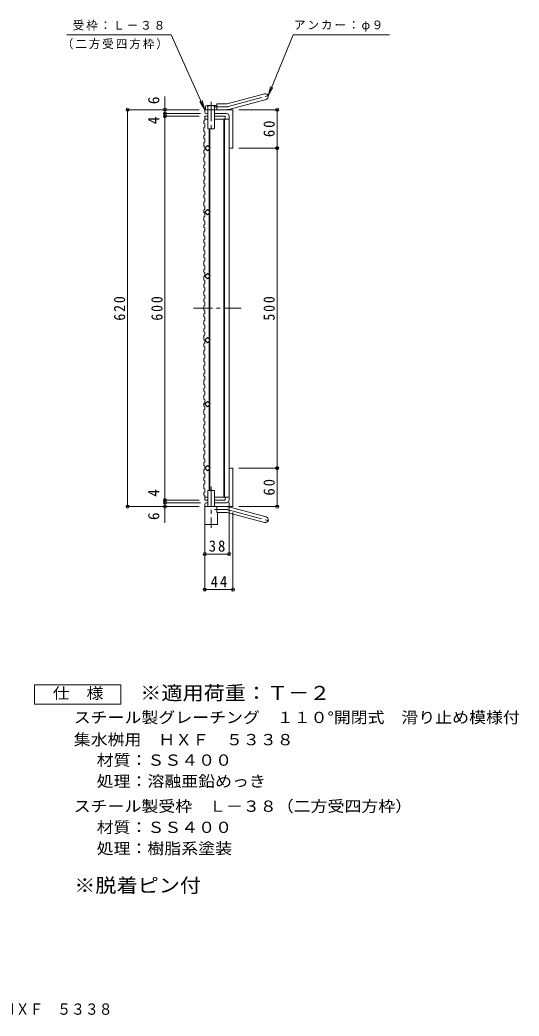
# Model space of a CAD drawing. Units: millimetres, scale not verified. Extents: x -812 to 876, y -823 to 803.
# Drawn here: x 97 to 876, y -823 to 734 of the extents above; entities that cross this region are included whole.
import ezdxf
from ezdxf.enums import TextEntityAlignment as Align

# ---------------------------------------------------------------- set-up
doc = ezdxf.new("R2010")
doc.units = ezdxf.units.MM
doc.header["$LTSCALE"] = 6
doc.header["$PDMODE"] = 32
doc.header["$PDSIZE"] = 4.8
doc.linetypes.add('CHAIN1', pattern=[8, 5, -1, 1, -1])
doc.linetypes.add('CHAIN2', pattern=[12, 9, -1, 1, -1])
for name, color, linetype, lineweight in [('A-1_ピット', 2, 'Continuous', 9), ('A-2_蓋', 3, 'Continuous', 9), ('A-4_寸法', 7, 'Continuous', 9), ('A-5_仕様文', 7, 'Continuous', 9), ('A-9_ｸｯｼｮﾝ材', 4, 'Continuous', 9), ('F-4_F-4ﾚｲﾔ', 2, 'Continuous', 9)]:
    doc.layers.add(name, color=color, linetype=linetype, lineweight=lineweight)
doc.layers.add('F-5_F-5ﾚｲﾔ', color=2, linetype='Continuous')
doc.styles.add('ＭＳ ゴシック', font='')
doc.styles.get('ＭＳ ゴシック').set_extended_font_data('MS Gothic')

msp = doc.modelspace()

# ---------------------------------------------------------------- linework, layer by layer
at = {"layer": 'A-1_ピット'}
for p, q in [((420.898, 602.614), (479.088, 618.206)), ((423.227, 593.921), (481.418, 609.513)), ((385.753, 589.807), (385.753, 593.307)), ((429.753, 593.307), (385.753, 593.307)), ((404.753, 593.307), (404.753, 602.307)), ((418.568, 602.307), (404.753, 602.307)), ((429.753, 593.307), (429.753, 533.307)), ((390.753, 587.307), (388.253, 587.307)), ((419.753, 587.307), (400.753, 587.307)), ((423.753, 583.307), (423.753, 535.807)), ((426.253, 533.307), (429.753, 533.307)), ((426.253, 33.307), (429.753, 33.307)), ((429.753, -26.693), (429.753, 33.307)), ((423.753, -16.693), (423.753, 30.807)), ((385.753, -23.193), (385.753, -26.693)), ((429.753, -26.693), (385.753, -26.693)), ((390.753, -20.693), (388.253, -20.693)), ((419.753, -20.693), (400.753, -20.693)), ((404.753, -26.693), (404.753, -35.693)), ((423.227, -27.306), (481.418, -42.898)), ((418.568, -35.693), (404.753, -35.693)), ((420.898, -36), (479.088, -51.592))]:
    msp.add_line(p, q, dxfattribs=at)
at = {"layer": 'A-1_ピット', "linetype": 'CHAIN2'}
for p, q in [((422.062, 598.267), (487.229, 615.729)), ((418.568, 597.807), (400.948, 597.807)), ((418.568, -31.193), (400.948, -31.193)), ((422.062, -31.653), (487.229, -49.114))]:
    msp.add_line(p, q, dxfattribs=at)
at = {"layer": 'A-1_ピット'}
for centre, radius, start, end in [((480.253, 613.86), 4.5, 285.00014, 104.99991), ((418.568, 611.307), 9, 270, 285.00002), ((418.568, 611.307), 18, 270, 285), ((388.253, 589.807), 2.5, 180, 270), ((419.753, 583.307), 4, 0, 90), ((426.253, 535.807), 2.5, 180, 270), ((426.253, 30.807), 2.5, 90, 180), ((388.253, -23.193), 2.5, 90, 180), ((418.568, -44.693), 18, 75, 90), ((419.753, -16.693), 4, 270, 0), ((418.568, -44.693), 9, 74.99998, 90), ((480.253, -47.245), 4.5, 255.00009, 74.99986)]:
    msp.add_arc(centre, radius, start, end, dxfattribs=at)
at = {"layer": 'A-1_ピット', "linetype": 'CHAIN2'}
for centre, start, end in [((418.568, 611.307), 270, 284.99995), ((418.568, -44.693), 75.00005, 90)]:
    msp.add_arc(centre, 13.5, start, end, dxfattribs=at)
at = {"layer": 'A-2_蓋'}
for p, q in [((384.253, 576.153), (385.753, 576.664)), ((385.753, 583.307), (385.753, 576.664)), ((385.753, 583.307), (390.753, 583.307)), ((385.753, 578.807), (390.753, 578.807)), ((400.753, 583.307), (417.753, 583.307)), ((415.753, 578.807), (415.753, 58.686)), ((416.753, 578.807), (416.753, 58.686)), ((417.753, 583.307), (417.753, 578.807)), ((384.253, 565.61), (385.753, 566.121)), ((392.753, 563.307), (392.753, 534.792)), ((393.753, 563.307), (393.753, 533.792)), ((384.253, 552.926), (385.753, 553.438)), ((385.753, 558.551), (385.753, 553.438)), ((384.253, 542.383), (385.753, 542.895)), ((384.253, 529.7), (385.753, 530.211)), ((385.753, 535.324), (385.753, 530.211)), ((392.753, 531.822), (392.753, 434.792)), ((393.753, 532.822), (393.753, 433.792)), ((384.253, 519.157), (385.753, 519.668)), ((384.253, 506.474), (385.753, 506.985)), ((385.753, 512.098), (385.753, 506.985)), ((385.753, 501.555), (385.753, 496.442)), ((384.253, 495.93), (385.753, 496.442)), ((384.253, 483.247), (385.753, 483.759)), ((385.753, 488.872), (385.753, 483.759)), ((384.253, 472.704), (385.753, 473.215)), ((385.753, 478.329), (385.753, 473.215)), ((384.253, 460.021), (385.753, 460.532)), ((385.753, 465.645), (385.753, 460.532)), ((385.753, 455.102), (385.753, 449.989)), ((384.253, 449.477), (385.753, 449.989)), ((384.253, 436.795), (385.753, 437.306)), ((385.753, 442.419), (385.753, 437.306)), ((384.253, 426.251), (385.753, 426.763)), ((385.753, 431.876), (385.753, 426.763)), ((392.753, 431.822), (392.753, 334.792)), ((393.753, 432.822), (393.753, 333.792)), ((384.253, 413.568), (385.753, 414.079)), ((385.753, 419.192), (385.753, 414.079)), ((385.753, 408.649), (385.753, 403.536)), ((384.253, 403.025), (385.753, 403.536)), ((384.253, 390.342), (385.753, 390.853)), ((385.753, 395.966), (385.753, 390.853)), ((384.253, 379.798), (385.753, 380.31)), ((385.753, 385.423), (385.753, 380.31)), ((384.253, 367.115), (385.753, 367.627)), ((385.753, 372.74), (385.753, 367.627)), ((385.753, 362.196), (385.753, 357.083)), ((384.253, 356.572), (385.753, 357.083)), ((384.253, 343.889), (385.753, 344.4)), ((385.753, 349.513), (385.753, 344.4)), ((384.253, 333.345), (385.753, 333.857)), ((385.753, 338.97), (385.753, 333.857)), ((392.753, 331.822), (392.753, 234.792)), ((393.753, 233.792), (393.753, 332.822)), ((384.253, 320.662), (385.753, 321.174)), ((385.753, 326.287), (385.753, 321.174)), ((385.753, 315.744), (385.753, 310.63)), ((384.253, 310.119), (385.753, 310.63)), ((384.253, 297.436), (385.753, 297.947)), ((385.753, 303.06), (385.753, 297.947)), ((384.253, 286.892), (385.753, 287.404)), ((385.753, 292.517), (385.753, 287.404)), ((384.253, 274.209), (385.753, 274.721)), ((385.753, 279.834), (385.753, 274.721)), ((385.753, 269.291), (385.753, 264.177)), ((384.253, 263.666), (385.753, 264.177)), ((384.253, 250.983), (385.753, 251.494)), ((385.753, 256.607), (385.753, 251.494)), ((384.253, 240.44), (385.753, 240.951)), ((385.753, 246.064), (385.753, 240.951)), ((384.253, 227.757), (385.753, 228.268)), ((385.753, 233.381), (385.753, 228.268)), ((385.753, 222.838), (385.753, 217.725)), ((392.753, 231.822), (392.753, 134.792)), ((393.753, 133.792), (393.753, 232.822)), ((384.253, 217.213), (385.753, 217.725)), ((384.253, 204.53), (385.753, 205.041)), ((385.753, 210.155), (385.753, 205.041)), ((384.253, 193.987), (385.753, 194.498)), ((385.753, 199.611), (385.753, 194.498)), ((385.753, 186.928), (385.753, 181.815)), ((384.253, 181.304), (385.753, 181.815)), ((384.253, 170.76), (385.753, 171.272)), ((385.753, 176.385), (385.753, 171.272)), ((384.253, 158.077), (385.753, 158.589)), ((385.753, 163.702), (385.753, 158.589)), ((384.253, 147.534), (385.753, 148.045)), ((385.753, 153.159), (385.753, 148.045)), ((385.753, 140.475), (385.753, 135.362)), ((384.253, 134.851), (385.753, 135.362)), ((384.253, 124.307), (385.753, 124.819)), ((385.753, 129.932), (385.753, 124.819)), ((392.753, 34.792), (392.753, 131.822)), ((393.753, 33.792), (393.753, 132.822)), ((384.253, 111.624), (385.753, 112.136)), ((385.753, 117.249), (385.753, 112.136)), ((384.253, 101.081), (385.753, 101.592)), ((385.753, 106.706), (385.753, 101.592)), ((385.753, 94.022), (385.753, 88.909)), ((384.253, 88.398), (385.753, 88.909)), ((384.253, 77.855), (385.753, 78.366)), ((385.753, 83.479), (385.753, 78.366)), ((384.253, 65.172), (385.753, 65.683)), ((385.753, 70.796), (385.753, 65.683)), ((384.253, 54.628), (385.753, 55.14)), ((385.753, 60.253), (385.753, 55.14)), ((385.753, 47.57), (385.753, 42.456)), ((415.753, -12.193), (415.753, 58.686)), ((416.753, -12.193), (416.753, 58.686)), ((423.753, 58.686), (423.753, -12.193)), ((384.253, 41.945), (385.753, 42.456)), ((384.253, 31.402), (385.753, 31.913)), ((385.753, 37.026), (385.753, 31.913)), ((392.753, -1.693), (392.753, 31.822)), ((393.753, -1.693), (393.753, 32.822)), ((384.253, 18.719), (385.753, 19.23)), ((385.753, 24.343), (385.753, 19.23)), ((384.253, 8.175), (385.753, 8.687)), ((385.753, 13.8), (385.753, 8.687)), ((385.753, 1.117), (385.753, -3.996)), ((384.253, -4.508), (385.753, -3.996)), ((385.753, -12.193), (385.753, -16.693)), ((400.753, -12.193), (423.753, -12.193)), ((417.753, -12.193), (417.753, -16.693)), ((385.753, -16.693), (390.753, -16.693)), ((400.753, -16.693), (417.753, -16.693))]:
    msp.add_line(p, q, dxfattribs=at)
at = {"layer": 'A-2_蓋', "linetype": 'CHAIN1'}
msp.add_line((367.889, 283.307), (442.528, 283.307), dxfattribs=at)
at = {"layer": 'A-2_蓋'}
for points in [[(384.253, 576.153), (384.253, 571.745), (385.753, 571.234), (385.753, 566.121)], [(400.753, 578.807), (423.753, 578.807), (423.753, 58.686)], [(384.253, 565.61), (384.253, 559.062), (385.753, 558.551)], [(384.253, 552.926), (384.253, 548.519), (385.753, 548.008), (385.753, 542.895)], [(384.253, 542.383), (384.253, 535.836), (385.753, 535.324)], [(384.253, 529.7), (384.253, 525.292), (385.753, 524.781), (385.753, 519.668)], [(384.253, 519.157), (384.253, 512.61), (385.753, 512.098)], [(384.253, 506.474), (384.253, 502.066), (385.753, 501.555)], [(384.253, 495.93), (384.253, 489.383), (385.753, 488.872)], [(384.253, 483.247), (384.253, 478.84), (385.753, 478.329)], [(384.253, 472.704), (384.253, 466.157), (385.753, 465.645)], [(384.253, 460.021), (384.253, 455.613), (385.753, 455.102)], [(384.253, 449.477), (384.253, 442.93), (385.753, 442.419)], [(384.253, 436.795), (384.253, 432.387), (385.753, 431.876)], [(384.253, 426.251), (384.253, 419.704), (385.753, 419.192)], [(384.253, 413.568), (384.253, 409.161), (385.753, 408.649)], [(384.253, 403.025), (384.253, 396.477), (385.753, 395.966)], [(384.253, 390.342), (384.253, 385.934), (385.753, 385.423)], [(384.253, 379.798), (384.253, 373.251), (385.753, 372.74)], [(384.253, 367.115), (384.253, 362.708), (385.753, 362.196)], [(384.253, 356.572), (384.253, 350.024), (385.753, 349.513)], [(384.253, 343.889), (384.253, 339.481), (385.753, 338.97)], [(384.253, 333.345), (384.253, 326.798), (385.753, 326.287)], [(384.253, 320.662), (384.253, 316.255), (385.753, 315.744)], [(384.253, 310.119), (384.253, 303.572), (385.753, 303.06)], [(384.253, 297.436), (384.253, 293.028), (385.753, 292.517)], [(384.253, 286.892), (384.253, 280.345), (385.753, 279.834)], [(384.253, 274.209), (384.253, 269.802), (385.753, 269.291)], [(384.253, 263.666), (384.253, 257.119), (385.753, 256.607)], [(384.253, 250.983), (384.253, 246.576), (385.753, 246.064)], [(384.253, 240.44), (384.253, 233.892), (385.753, 233.381)], [(384.253, 227.757), (384.253, 223.349), (385.753, 222.838)], [(384.253, 217.213), (384.253, 210.666), (385.753, 210.155)], [(384.253, 204.53), (384.253, 200.123), (385.753, 199.611)], [(384.253, 193.987), (384.253, 187.439), (385.753, 186.928)], [(384.253, 181.304), (384.253, 176.896), (385.753, 176.385)], [(384.253, 170.76), (384.253, 164.213), (385.753, 163.702)], [(384.253, 158.077), (384.253, 153.67), (385.753, 153.159)], [(384.253, 147.534), (384.253, 140.987), (385.753, 140.475)], [(384.253, 134.851), (384.253, 130.443), (385.753, 129.932)], [(384.253, 124.307), (384.253, 117.76), (385.753, 117.249)], [(384.253, 111.624), (384.253, 107.217), (385.753, 106.706)], [(384.253, 101.081), (384.253, 94.534), (385.753, 94.022)], [(384.253, 88.398), (384.253, 83.991), (385.753, 83.479)], [(384.253, 77.855), (384.253, 71.307), (385.753, 70.796)], [(384.253, 65.172), (384.253, 60.764), (385.753, 60.253)], [(384.253, 54.628), (384.253, 48.081), (385.753, 47.57)], [(384.253, 41.945), (384.253, 37.538), (385.753, 37.026)], [(384.253, 31.402), (384.253, 24.854), (385.753, 24.343)], [(384.253, 18.719), (384.253, 14.311), (385.753, 13.8)], [(384.253, 8.175), (384.253, 1.628), (385.753, 1.117)], [(384.253, -4.508), (384.253, -8.915), (385.753, -9.426)], [(385.753, -9.426), (385.753, -12.193), (390.753, -12.193)]]:
    msp.add_lwpolyline(points, dxfattribs=at)
for points in [[(394.238, 533.307), (389.996, 529.064), (385.753, 533.307), (389.996, 537.55)], [(394.238, 433.307), (389.996, 429.064), (385.753, 433.307), (389.996, 437.55)], [(394.238, 333.307), (389.996, 329.064), (385.753, 333.307), (389.996, 337.55)], [(394.238, 233.307), (389.996, 229.064), (385.753, 233.307), (389.996, 237.55)], [(394.238, 133.307), (389.996, 129.064), (385.753, 133.307), (389.996, 137.549)], [(394.238, 33.307), (389.996, 29.064), (385.753, 33.307), (389.996, 37.55)]]:
    msp.add_lwpolyline(points, close=True, dxfattribs=at)
at = {"layer": 'A-4_寸法'}
for p, q in [((484.6, 615.024), (492.092, 628.019)), ((323.625, 587.307), (323.625, 613.777)), ((376.753, 593.307), (263.446, 593.307)), ((265.246, -26.693), (265.246, 593.307)), ((332.625, 593.307), (325.425, 593.307)), ((438.753, 593.307), (500.56, 593.307)), ((498.76, 533.307), (498.76, 593.307)), ((379.253, 587.307), (321.825, 587.307)), ((376.753, 583.307), (321.825, 583.307)), ((323.625, 583.307), (323.625, 587.307)), ((323.625, -16.693), (323.625, 583.307)), ((438.753, 533.307), (500.56, 533.307)), ((498.76, 33.307), (498.76, 533.307)), ((438.753, 33.307), (500.56, 33.307)), ((498.76, -26.693), (498.76, 33.307)), ((376.753, -26.693), (263.446, -26.693)), ((376.753, -16.693), (321.825, -16.693)), ((379.253, -20.693), (321.825, -20.693)), ((323.625, -20.693), (323.625, -16.693)), ((323.625, -51.914), (323.625, -20.693)), ((423.753, -20.193), (423.753, -102.673)), ((438.753, -26.693), (500.56, -26.693)), ((385.753, -35.693), (385.753, -158.168)), ((429.753, -35.693), (429.753, -158.168)), ((385.753, -100.873), (423.753, -100.873)), ((385.753, -109.873), (385.753, -102.673)), ((385.753, -156.368), (429.753, -156.368))]:
    msp.add_line(p, q, dxfattribs=at)
for p in [(265.246, 593.307), (323.625, 593.307), (498.76, 593.307), (323.625, 587.307), (323.625, 583.307), (498.76, 533.307), (498.76, 33.307), (323.625, -16.693), (265.246, -26.693), (323.625, -20.693), (323.625, -26.693), (498.76, -26.693), (385.753, -100.873), (423.753, -100.873), (385.753, -156.368), (429.753, -156.368)]:
    msp.add_point(p, dxfattribs=at)
at = {"layer": 'A-5_仕様文'}
for p, q in [((523.926, 710.118), (484.6, 615.024)), ((523.926, 710.118), (673.895, 710.118)), ((484.6, 615.024), (488.474, 629.515)), ((385.753, 593.307), (381.453, 607.678)), ((385.753, 593.307), (377.88, 606.075))]:
    msp.add_line(p, q, dxfattribs=at)
msp.add_lwpolyline([(170.176, 710.118), (333.354, 710.118), (385.753, 593.307)], dxfattribs=at)
at = {"layer": 'A-9_ｸｯｼｮﾝ材'}
for p, q in [((386.868, 598.964), (386.868, 593.307)), ((402.695, 599.707), (388.811, 599.707)), ((390.753, 564.119), (390.753, 598.964)), ((400.753, 564.119), (400.753, 598.964)), ((404.638, 598.964), (404.638, 593.307)), ((391.565, 563.307), (390.753, 564.119)), ((391.565, 563.307), (399.941, 563.307)), ((399.941, 563.307), (400.753, 564.119)), ((400.753, -1.693), (390.753, -1.693)), ((390.753, -26.693), (390.753, -1.693)), ((400.753, -26.693), (400.753, -1.693)), ((405.753, -35.693), (405.753, -54.693))]:
    msp.add_line(p, q, dxfattribs=at)
at = {"layer": 'A-9_ｸｯｼｮﾝ材', "linetype": 'CHAIN1'}
for p, q in [((395.753, 605.447), (395.753, 559.774)), ((395.753, 4.237), (395.753, -60.125))]:
    msp.add_line(p, q, dxfattribs=at)
at = {"layer": 'A-9_ｸｯｼｮﾝ材'}
msp.add_lwpolyline([(385.753, -26.693), (385.753, -54.693), (405.753, -54.693)], dxfattribs=at)
for centre, radius, start, end in [((388.811, 596.797), 2.91, 48.12389, 131.8763), ((395.753, 582.517), 17.19, 73.09029, 106.90971), ((402.695, 596.797), 2.91, 48.1237, 131.87611)]:
    msp.add_arc(centre, radius, start, end, dxfattribs=at)
at = {"layer": 'F-4_F-4ﾚｲﾔ'}
msp.add_lwpolyline([(119.959, -335.42), (119.959, -305.42), (254.959, -305.42), (254.959, -335.42)], close=True, dxfattribs=at)

# ---------------------------------------------------------------- texts
at = {"layer": 'A-4_寸法', "color": 2, "style": 'ＭＳ ゴシック'}
for s, p in [('6', (320.025, 601.966)), ('4', (320.025, 570.657)), ('4', (320.025, -11.31)), ('6', (320.025, -47.771))]:
    msp.add_text(s, height=17.6, rotation=90, dxfattribs=at).set_placement(p, align=Align.BOTTOM_LEFT)
at = {"layer": 'A-4_寸法', "color": 2, "char_height": 17.6, "attachment_point": 7, "rotation": 90, "style": 'ＭＳ ゴシック'}
for s, insert in [('\\T1.27;\\W0.95;60', (495.16, 550.557)), ('\\T1.27;\\W0.9;620', (261.646, 263.807)), ('\\T1.27;\\W0.9;600', (320.025, 263.807)), ('\\T1.27;\\W0.9;500', (495.16, 263.807)), ('\\T1.27;\\W0.95;60', (495.16, -9.443))]:
    msp.add_mtext(s, dxfattribs=dict(at, insert=insert))
at = {"layer": 'A-4_寸法', "color": 2, "char_height": 17.6, "attachment_point": 7, "style": 'ＭＳ ゴシック'}
for s, insert in [('\\T1.27;\\W0.95;38', (392.003, -97.273)), ('\\T1.27;\\W0.95;44', (395.003, -152.768))]:
    msp.add_mtext(s, dxfattribs=dict(at, insert=insert))
at = {"layer": 'A-5_仕様文', "char_height": 13.2, "attachment_point": 7, "style": 'ＭＳ ゴシック'}
for s, insert in [('\\T1.17;受枠：Ｌ－３８', (179.654, 716.992)), ('\\T1.17;アンカー：φ９', (524.998, 715.484)), ('\\T1.17;（二方受四方枠）', (162.63, 687.78))]:
    msp.add_mtext(s, dxfattribs=dict(at, insert=insert))
at = {"layer": 'F-4_F-4ﾚｲﾔ', "style": 'ＭＳ ゴシック', "width": 1.1}
for s, p in [('仕\u3000様', (148.459, -332.421)), ('スチール製グレーチング\u3000１１０°開閉式\u3000滑り止め模様付', (181.212, -370.172)), ('集水桝用\u3000ＨＸＦ\u3000５３３８', (181.212, -404.86)), ('材質：ＳＳ４００', (217.04, -436.842)), ('処理：溶融亜鉛めっき', (217.04, -469.842)), ('スチール製受枠\u3000Ｌ－３８（二方受四方枠）', (181.213, -508.843)), ('材質：ＳＳ４００', (217.04, -541.843)), ('処理：樹脂系塗装', (217.04, -574.843))]:
    msp.add_text(s, height=17.6, dxfattribs=at).set_placement(p, align=Align.BOTTOM_LEFT)
at = {"layer": 'F-4_F-4ﾚｲﾔ', "color": 3, "style": 'ＭＳ ゴシック', "width": 1.1}
msp.add_text('※脱着ピン付', height=21.99, dxfattribs=at).set_placement((181.97, -636.057), align=Align.BOTTOM_LEFT)
at = {"layer": 'F-5_F-5ﾚｲﾔ', "color": 3, "style": 'ＭＳ ゴシック', "width": 1.1}
msp.add_text('※適用荷重：Ｔ－２', height=21.99, dxfattribs=at).set_placement((284.959, -335.42), align=Align.BOTTOM_LEFT)
at = {"layer": 'F-5_F-5ﾚｲﾔ', "style": 'ＭＳ ゴシック', "width": 0.9}
msp.add_text('集水桝用\u3000ＨＸＦ\u3000５３３８', height=17.6, dxfattribs=at).set_placement((-39.071, -825.907), align=Align.BOTTOM_LEFT)

doc.saveas('drawing.dxf')
